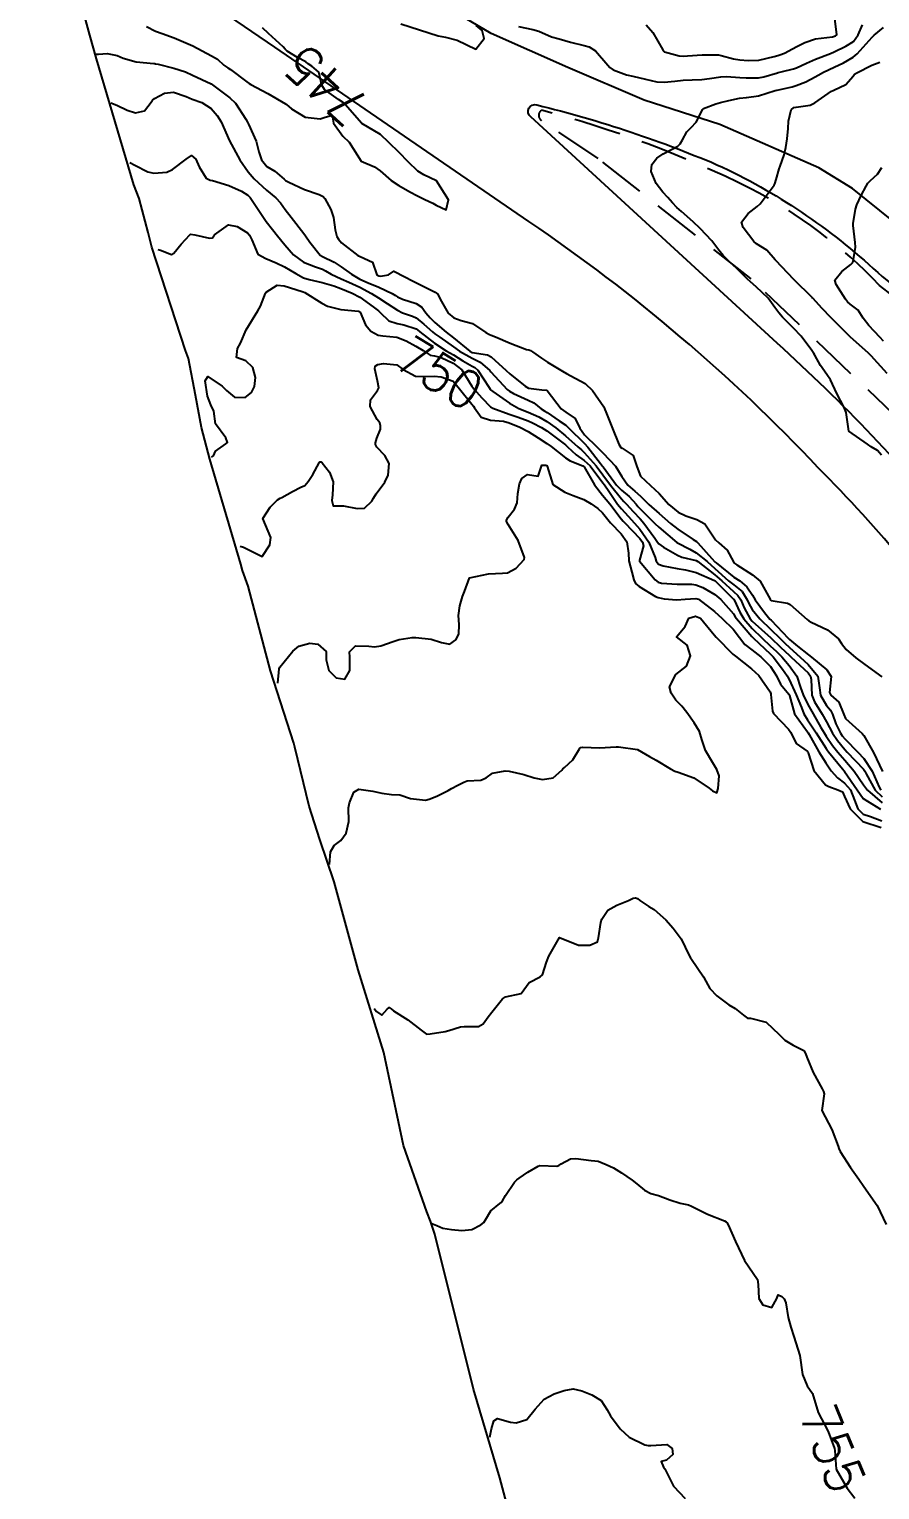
# Model space of a CAD drawing. Header units: metres. Extents: x 298520 to 308411, y 7433745 to 7450750.
# Drawn here: x 298635.3 to 298725.4, y 7450162.7 to 7450317.5 of the extents above; entities that cross this region are included whole.
import ezdxf
from ezdxf.enums import TextEntityAlignment as Align

# ---------------------------------------------------------------- set-up
doc = ezdxf.new("R2010")
doc.units = ezdxf.units.M
doc.header["$LTSCALE"] = 10
doc.linetypes.add('DASHED', pattern=[0.75, 0.5, -0.25])
for name, color, linetype in [('Area', 45, 'Continuous'), ('Canteiro', 45, 'DASHED'), ('Cotas', 45, 'Continuous'), ('Curvas de Nivel 1m', 11, 'Continuous'), ('Curvas de Nivel 5m', 15, 'Continuous'), ('Vias Primárias', 230, 'Continuous')]:
    doc.layers.add(name, color=color, linetype=linetype)
doc.styles.add('Style-STANDARD', font='STANDARD.shx')

msp = doc.modelspace()

# ---------------------------------------------------------------- linework, layer by layer
at = {"layer": 'Area'}
msp.add_polyline3d([(298686.26, 7450159.77, 756.26), (298685.15, 7450164, 756.17), (298682.34, 7450173.41, 755.86), (298678.25, 7450189.83, 755.01), (298677.78, 7450191.23, 754.89), (298677.4, 7450192.2, 758.8), (298674.93, 7450199.25, 760.84), (298672.84, 7450209.08, 762.56), (298670.11, 7450217.83, 753.65), (298667.6, 7450227.18, 763.78), (298666.06, 7450231.65, 766.31), (298664.94, 7450235.18, 765.92), (298663.4, 7450241.43, 765.89), (298663.31, 7450241.88, 765.84), (298660.82, 7450249.53, 756.39), (298658.45, 7450258.51, 760.94), (298657.88, 7450260.17, 765.58), (298657.7, 7450260.84, 765.24), (298654.4, 7450271.95, 750.36), (298653.52, 7450275.31, 750.09), (298652.87, 7450278.73, 758.83), (298652.14, 7450282.62, 764.3), (298651.82, 7450283.49, 763.78), (298648.25, 7450294.41, 749.06), (298647.87, 7450295.99, 758.89), (298646.91, 7450299.58, 748.51), (298646.36, 7450301.02, 749.22), (298642.38, 7450314.4, 745.64), (298641.7, 7450316.89, 745.4), (298637.96, 7450330.57, 744.81)], dxfattribs=at)
at = {"layer": 'Canteiro'}
msp.add_lwpolyline([(298763.94, 7450226.97), (298755.48, 7450238.98), (298742.39, 7450258.86), (298727.8, 7450275.85), (298711.77, 7450291.08), (298695.55, 7450303.83), (298689.55, 7450307.85, -0.533471), (298689.55, 7450308.93, -0.051391), (298711.68, 7450300.65, -0.082781), (298725.4, 7450290.38, -0.064343), (298738.25, 7450277.12, -0.030883), (298752.03, 7450258.5, -0.033069), (298759.79, 7450246.54, -0.068056), (298767.89, 7450229.56, -0.118651), (298770.78, 7450223.17, -0.566687), (298767.68, 7450222, -0.000227), (298763.94, 7450226.97, -4.598336)], format="xyb", dxfattribs=at)
at = {"layer": 'Curvas de Nivel 1m', "flags": 128}
for points, elevation in [([(298700.64, 7450318), (298701.35, 7450317.17), (298702.43, 7450315.34), (298702.55, 7450315.16), (298702.6, 7450315.13), (298704.17, 7450314.71), (298704.6, 7450314.68), (298705.02, 7450314.7), (298706.6, 7450314.81), (298708.31, 7450314.8), (298708.6, 7450314.75), (298709.91, 7450314.38), (298710.59, 7450314.27), (298711.45, 7450314.2), (298712.59, 7450314.24), (298714.21, 7450314.62), (298714.6, 7450314.75), (298714.81, 7450314.8), (298715.33, 7450315), (298716.15, 7450315.46), (298716.61, 7450315.69), (298717.47, 7450316.12), (298718.62, 7450316.49), (298720.4, 7450316.72), (298720.62, 7450316.78), (298720.73, 7450316.83), (298720.85, 7450316.94), (298720.65, 7450318.65)], 744), ([(298725.6, 7450272.38), (298725.16, 7450272.88), (298724.49, 7450273.28), (298724.11, 7450273.54), (298722.12, 7450274.92), (298721.84, 7450276.92), (298721.66, 7450277.42), (298720.88, 7450278.93), (298720.19, 7450280.36), (298719.82, 7450280.95), (298719.15, 7450281.89), (298718.52, 7450282.97), (298718.41, 7450283.16), (298718.23, 7450283.49), (298717.1, 7450284.98), (298716.26, 7450285.84), (298715.12, 7450287.01), (298714.71, 7450287.45), (298714.28, 7450288.05), (298713.58, 7450289.03), (298712.3, 7450290.21), (298711.38, 7450291.05), (298710.33, 7450292.1), (298709.28, 7450293.08), (298708.8, 7450293.54), (298708.35, 7450294.12), (298707.62, 7450295.1), (298706.38, 7450296.4), (298705.64, 7450297.12), (298704.4, 7450298.21), (298703.91, 7450298.64), (298703.45, 7450299.14), (298702.96, 7450299.7), (298702.42, 7450300.25), (298701.7, 7450301.17), (298701.19, 7450302.44), (298701.24, 7450303.17), (298701.77, 7450303.87), (298702.47, 7450304.32), (298704.02, 7450305.14), (298704.26, 7450305.36), (298704.49, 7450305.79), (298704.98, 7450306.65), (298705.44, 7450307.12), (298705.96, 7450307.68), (298706.53, 7450308.76), (298706.62, 7450309.02), (298706.74, 7450309.11), (298708.03, 7450309.6), (298708.54, 7450309.76), (298709.43, 7450309.97), (298710.54, 7450310.2), (298711.3, 7450310.3), (298712.55, 7450310.46), (298714.34, 7450311.01), (298714.5, 7450311.07), (298714.55, 7450311.08), (298716.12, 7450311.43), (298716.56, 7450311.55), (298717.58, 7450311.96), (298718.58, 7450312.47), (298718.9, 7450312.65), (298719.45, 7450312.96), (298720.59, 7450313.51), (298721.56, 7450313.97), (298722.6, 7450314.55), (298723.03, 7450314.91), (298724.62, 7450316.69), (298724.72, 7450316.79), (298724.84, 7450316.89), (298725.82, 7450317.69)], 746), ([(298642.34, 7450314.87), (298642.59, 7450314.89), (298643.51, 7450314.95), (298644.59, 7450314.74), (298645.22, 7450314.47), (298646.59, 7450314.07), (298648.48, 7450313.9), (298648.58, 7450313.89), (298648.66, 7450313.87), (298648.92, 7450313.8), (298650.58, 7450313.41), (298651.82, 7450313), (298652.57, 7450312.65), (298654.56, 7450311.73), (298656.54, 7450310.24), (298657.11, 7450309.69), (298658.21, 7450307.99), (298658.38, 7450307.68), (298658.51, 7450307.45), (298659.31, 7450305.67), (298659.6, 7450304.54), (298659.88, 7450303.67), (298660.46, 7450302.98), (298661.29, 7450302.49), (298662.28, 7450301.63), (298662.44, 7450301.5), (298662.76, 7450301.31), (298664.43, 7450300.55), (298666.01, 7450300.01), (298666.42, 7450299.81), (298666.61, 7450299.59), (298667.23, 7450298.41), (298667.52, 7450297.57), (298667.69, 7450296.25), (298667.88, 7450295.57), (298668.05, 7450295.26), (298668.36, 7450294.9), (298670.08, 7450293.54), (298670.34, 7450293.43), (298671.63, 7450292.82), (298672.12, 7450291.51), (298672.32, 7450291.38), (298672.49, 7450291.34), (298673.35, 7450291.5), (298673.92, 7450291.9), (298674.32, 7450291.67), (298674.64, 7450291.49), (298676.31, 7450290.64), (298677.93, 7450289.82), (298678.3, 7450289.64), (298678.57, 7450289.44), (298678.82, 7450288.9), (298679.65, 7450287.43), (298680.27, 7450286.93), (298681.03, 7450286.64), (298682.26, 7450286.32), (298683.66, 7450285.38), (298684.04, 7450285.17), (298684.24, 7450285.1), (298684.69, 7450284.91), (298686.23, 7450284.24), (298687.98, 7450283.58), (298688.22, 7450283.53), (298688.38, 7450283.49), (298688.62, 7450283.32), (298689.57, 7450282.66), (298690.21, 7450282.24), (298691.79, 7450281.28), (298692.2, 7450281.04), (298692.68, 7450280.79), (298694.18, 7450279.97), (298694.98, 7450279.24), (298696.16, 7450277.5), (298696.29, 7450277.23), (298696.39, 7450276.99), (298697.08, 7450275.22), (298697.76, 7450273.56), (298697.98, 7450273.21), (298698.1, 7450273.14), (298699.26, 7450272.36), (298699.68, 7450271.19), (298700.07, 7450270.16), (298701.11, 7450269.17), (298702.04, 7450268.34), (298703.05, 7450267.15), (298704.03, 7450266.36), (298704.87, 7450265.97), (298706.02, 7450265.56), (298706.88, 7450265.1), (298707.99, 7450263.41), (298708.35, 7450263.08), (298709.23, 7450262.32), (298709.9, 7450261.07), (298709.96, 7450260.99), (298710.27, 7450260.75), (298711.94, 7450259.71), (298712.74, 7450259.03), (298713.79, 7450257.14), (298713.88, 7450257.02), (298713.91, 7450257), (298715.62, 7450256.71), (298715.91, 7450256.57), (298717.72, 7450254.97), (298717.89, 7450254.83), (298718.15, 7450254.7), (298719.88, 7450253.89), (298721.04, 7450252.93), (298721.37, 7450252.43), (298721.85, 7450251.79), (298722.87, 7450250.91), (298723.83, 7450250.21), (298725.63, 7450248.88)], 746), ([(298726.2, 7450281.04), (298724.52, 7450282.9), (298724.38, 7450283.05), (298724.23, 7450283.2), (298722.28, 7450284.92), (298722.24, 7450284.95), (298720.27, 7450286.94), (298719.29, 7450287.96), (298718.36, 7450288.97), (298718.33, 7450289), (298718.29, 7450289.04), (298716.31, 7450290.99), (298714.4, 7450293.02), (298714.37, 7450293.05), (298714.34, 7450293.1), (298713.44, 7450294.11), (298712.36, 7450294.79), (298712.05, 7450295.04), (298710.92, 7450296.52), (298710.75, 7450297.06), (298711.47, 7450297.98), (298712.41, 7450298.73), (298712.75, 7450299.03), (298713.7, 7450300.3), (298714.23, 7450301.01), (298714.3, 7450301.15), (298714.44, 7450301.61), (298714.75, 7450302.71), (298714.86, 7450303.01), (298715.27, 7450304.21), (298715.45, 7450305), (298715.6, 7450305.89), (298715.71, 7450307), (298715.74, 7450307.77), (298716.04, 7450308.99), (298716.32, 7450309.21), (298716.54, 7450309.25), (298718.03, 7450309.49), (298718.54, 7450309.71), (298720.31, 7450310.94), (298720.47, 7450311.03), (298720.55, 7450311.06), (298721.83, 7450311.66), (298722.58, 7450312.54), (298722.74, 7450312.76), (298722.97, 7450312.91), (298724.59, 7450313.71), (298725.43, 7450314.04)], 747), ([(298643.91, 7450309.71), (298644.53, 7450309.47), (298645.65, 7450308.96), (298646.52, 7450308.66), (298647.48, 7450308.86), (298648.17, 7450309.8), (298648.33, 7450310.01), (298648.54, 7450310.17), (298649.59, 7450310.75), (298650.55, 7450310.85), (298651.91, 7450310.39), (298652.54, 7450310.12), (298653.54, 7450309.74), (298654.53, 7450309.13), (298655.18, 7450308.38), (298655.6, 7450307.71), (298656.48, 7450305.7), (298657.58, 7450303.69), (298658.45, 7450302.42), (298659.1, 7450301.67), (298660.42, 7450300.46), (298661.4, 7450299.65), (298661.89, 7450299.12), (298662.4, 7450298.41), (298663.03, 7450297.62), (298664.38, 7450295.86), (298664.55, 7450295.61), (298665.01, 7450294.96), (298666.09, 7450293.59), (298666.34, 7450293.44), (298667.6, 7450292.83), (298668.33, 7450292.34), (298669.41, 7450291.55), (298670.32, 7450291.03), (298671.2, 7450290.64), (298672.3, 7450290.19), (298673.73, 7450289.5), (298674.08, 7450289.29), (298674.29, 7450289.17), (298674.84, 7450288.93), (298676.28, 7450288.45), (298676.89, 7450288.07), (298677.3, 7450287.45), (298677.75, 7450286.93), (298678.26, 7450286.46), (298679.47, 7450285.43), (298680.24, 7450284.81), (298681.96, 7450283.4), (298682.22, 7450283.28), (298683.84, 7450283), (298684.22, 7450282.82), (298685.82, 7450281.35), (298686.2, 7450281.02), (298687.83, 7450279.68), (298688.18, 7450279.49), (298689.6, 7450279.31), (298690.13, 7450279.26), (298690.17, 7450279.24), (298691.64, 7450277.29), (298692.15, 7450276.95), (298693.14, 7450276.26), (298693.61, 7450275.26), (298694.12, 7450274.54), (298695.46, 7450273.24), (298696.1, 7450272.61), (298697.41, 7450271.22), (298698.07, 7450270.14), (298698.71, 7450269.2), (298699.44, 7450268.58), (298700.04, 7450268.04), (298700.92, 7450267.17), (298702.02, 7450266.2), (298703.24, 7450265.15), (298704, 7450264.55), (298705.65, 7450263.45), (298705.98, 7450263.23), (298706.12, 7450263.11), (298707.61, 7450261.45), (298707.95, 7450261.09), (298707.96, 7450261.07), (298708.06, 7450260.99), (298709.94, 7450259.46), (298710.57, 7450259.06), (298711.32, 7450258.45), (298711.92, 7450257.55), (298712.2, 7450257.04), (298713.2, 7450255.73), (298713.78, 7450255.02), (298713.89, 7450254.9), (298715.72, 7450252.99), (298715.79, 7450252.92), (298715.86, 7450252.86), (298716.69, 7450252.15), (298717.85, 7450251.23), (298718.17, 7450250.97), (298719.82, 7450249.65), (298720.27, 7450248.94), (298720.1, 7450247.25), (298720.24, 7450246.94), (298721.06, 7450246.2), (298721.59, 7450244.92), (298721.77, 7450244.49), (298723.55, 7450242.9), (298723.74, 7450242.68), (298724.75, 7450240.89), (298725.69, 7450238.88)], 747), ([(298645.93, 7450303.4), (298646.46, 7450303.11), (298647.84, 7450302.42), (298648.45, 7450302.26), (298649.85, 7450302.39), (298650.45, 7450302.64), (298651.9, 7450303.76), (298652.47, 7450304.15), (298652.91, 7450303.75), (298653.27, 7450302.93), (298654, 7450301.73), (298654.44, 7450301.54), (298654.68, 7450301.49), (298656.43, 7450300.97), (298657.75, 7450300.36), (298658.42, 7450299.93), (298658.68, 7450299.68), (298659.33, 7450298.75), (298660.03, 7450297.66), (298660.39, 7450297.15), (298661.03, 7450296.3), (298661.57, 7450295.64), (298662.36, 7450294.67), (298663.28, 7450293.62), (298664.34, 7450292.84), (298665.59, 7450292.34), (298666.33, 7450292.08), (298666.66, 7450291.92), (298667.27, 7450291.58), (298668.32, 7450291.08), (298669.14, 7450290.72), (298670.3, 7450290.18), (298671.55, 7450289.53), (298672.29, 7450289.07), (298673.21, 7450288.44), (298674.28, 7450287.74), (298674.81, 7450287.48), (298675.9, 7450287.1), (298676.27, 7450286.92), (298677.08, 7450286.28), (298678.01, 7450285.44), (298678.25, 7450285.25), (298678.79, 7450284.89), (298680.23, 7450283.88), (298680.87, 7450283.41), (298682.22, 7450282.66), (298683.07, 7450282.25), (298684.07, 7450281.37), (298684.2, 7450281.2), (298685.93, 7450279.35), (298686.17, 7450279.16), (298686.59, 7450278.92), (298688.16, 7450278.21), (298688.76, 7450277.93), (298689.52, 7450277.31), (298689.91, 7450277.06), (298690.15, 7450276.91), (298691.42, 7450276.01), (298692.14, 7450275.55), (298692.29, 7450275.43), (298692.42, 7450275.28), (298694.11, 7450273.63), (298694.47, 7450273.25), (298695.82, 7450271.5), (298696.03, 7450271.23), (298696.08, 7450271.16), (298697.52, 7450269.22), (298698.05, 7450268.66), (298698.84, 7450268), (298699.58, 7450267.19), (298699.78, 7450266.94), (298700.03, 7450266.69), (298701.57, 7450265.16), (298702.01, 7450264.74), (298703.89, 7450263.14), (298703.98, 7450263.08), (298705.28, 7450262.42), (298705.97, 7450262.02), (298707.12, 7450261.1), (298707.95, 7450260.36), (298709.38, 7450259.08), (298709.93, 7450258.65), (298710.82, 7450257.95), (298711.36, 7450257.05), (298711.53, 7450256.66), (298711.9, 7450256.02), (298712.72, 7450255.03), (298713.88, 7450253.92), (298714.81, 7450253.01), (298715.34, 7450252.48), (298715.85, 7450252.02), (298716.99, 7450250.98), (298717.83, 7450250.22), (298718.85, 7450248.96), (298719.03, 7450247.72), (298719.12, 7450246.96), (298719.78, 7450245.85), (298720.2, 7450245.37), (298720.41, 7450244.94), (298720.77, 7450243.92), (298721.25, 7450242.93), (298721.44, 7450242.63), (298721.74, 7450242.29), (298723.1, 7450240.91), (298723.71, 7450240.23), (298724.61, 7450238.89), (298725.35, 7450237.21), (298725.52, 7450236.88)], 748), ([(298725.82, 7450284.45), (298725.41, 7450284.88), (298724.26, 7450286.11), (298723.66, 7450286.91), (298723.11, 7450287.74), (298722.29, 7450288.39), (298722.01, 7450288.64), (298721.77, 7450288.93), (298720.79, 7450290.46), (298720.67, 7450290.94), (298721.41, 7450291.85), (298722.34, 7450292.59), (298722.51, 7450292.75), (298722.58, 7450292.92), (298722.83, 7450294.44), (298722.8, 7450294.92), (298722.58, 7450296.73), (298722.59, 7450296.92), (298722.85, 7450298.47), (298722.97, 7450298.91), (298723.44, 7450299.89), (298723.99, 7450300.9), (298724.14, 7450301.2), (298724.44, 7450301.48), (298725.18, 7450302.17), (298725.63, 7450302.88)], 748), ([(298648.89, 7450294.17), (298649.19, 7450294.12), (298650.34, 7450293.65), (298650.59, 7450293.78), (298651.37, 7450294.76), (298652.27, 7450295.75), (298652.37, 7450295.79), (298652.83, 7450295.75), (298654.37, 7450295.38), (298654.67, 7450295.43), (298654.9, 7450295.72), (298656.38, 7450296.78), (298657.31, 7450296.62), (298658.38, 7450295.94), (298658.6, 7450295.68), (298658.84, 7450295.2), (298659.5, 7450293.67), (298660.34, 7450293.23), (298661.45, 7450292.76), (298662.33, 7450292.33), (298663.52, 7450291.62), (298664.32, 7450291.19), (298664.93, 7450290.99), (298666.31, 7450290.68), (298667.55, 7450290.33), (298668.3, 7450290.05), (298669.48, 7450289.55), (298670.29, 7450289.11), (298671.7, 7450288.11), (298672.27, 7450287.67), (298672.37, 7450287.61), (298672.46, 7450287.52), (298673.39, 7450286.63), (298674.26, 7450286.35), (298674.97, 7450286.19), (298676.26, 7450285.76), (298676.43, 7450285.65), (298676.65, 7450285.46), (298678.23, 7450284.24), (298679.47, 7450283.43), (298680.22, 7450283), (298681.23, 7450282.39), (298682.21, 7450281.83), (298682.49, 7450281.68), (298682.8, 7450281.39), (298684, 7450279.55), (298684.11, 7450279.37), (298684.14, 7450279.34), (298684.17, 7450279.3), (298684.41, 7450279.13), (298686.16, 7450277.89), (298687.17, 7450277.34), (298688.15, 7450276.93), (298689.26, 7450276.43), (298690.14, 7450275.94), (298691.07, 7450275.29), (298692.12, 7450274.44), (298693.41, 7450273.26), (298693.79, 7450272.94), (298694.1, 7450272.67), (298695.36, 7450271.24), (298696.07, 7450270.31), (298696.88, 7450269.22), (298698.04, 7450267.76), (298698.3, 7450267.48), (298698.57, 7450267.2), (298699.26, 7450266.43), (298700.02, 7450265.64), (298700.42, 7450265.18), (298701.58, 7450263.58), (298701.85, 7450263.16), (298701.98, 7450262.98), (298702.49, 7450262.64), (298703.97, 7450261.78), (298704.43, 7450261.59), (298705.96, 7450261.21), (298706.14, 7450261.11), (298707.94, 7450259.71), (298708.66, 7450259.08), (298709.92, 7450257.95), (298710.38, 7450257.53), (298710.68, 7450257.06), (298711.06, 7450256.2), (298711.69, 7450255.04), (298711.89, 7450254.8), (298713.86, 7450253.02), (298714.89, 7450252.04), (298715.84, 7450251.16), (298716.03, 7450250.99), (298717.82, 7450249.32), (298718.09, 7450248.97), (298718.16, 7450248.62), (298718.22, 7450246.97), (298718.5, 7450246.25), (298719.3, 7450244.95), (298719.76, 7450244.13), (298720.41, 7450242.94), (298720.94, 7450242.14), (298721.73, 7450241.19), (298721.97, 7450240.92), (298723.7, 7450239.1), (298723.84, 7450238.9), (298723.97, 7450238.61), (298724.93, 7450236.89), (298725.67, 7450236.18)], 749), ([(298657.62, 7450262.73), (298657.97, 7450262.63), (298659.96, 7450261.66), (298660.75, 7450262.88), (298660.86, 7450263.65), (298660.01, 7450265.66), (298660.81, 7450266.87), (298661.59, 7450267.64), (298661.86, 7450267.82), (298662.04, 7450267.91), (298663.15, 7450268.52), (298664.05, 7450268.98), (298664.48, 7450269.18), (298664.83, 7450269.6), (298665.33, 7450270.34), (298666.01, 7450271.59), (298666.03, 7450271.64), (298666.08, 7450271.68), (298666.18, 7450271.69), (298666.3, 7450271.59), (298667.09, 7450270.59), (298667.46, 7450269.57), (298667.42, 7450268.19), (298667.32, 7450267.57), (298667.46, 7450267.01), (298668.03, 7450267.01), (298668.56, 7450267.02), (298670.02, 7450266.74), (298670.79, 7450266.76), (298671.59, 7450267.52), (298671.74, 7450267.82), (298672.04, 7450268.3), (298672.94, 7450269.51), (298673.31, 7450270.26), (298673.4, 7450271.5), (298672.95, 7450272.36), (298672.1, 7450273.23), (298671.97, 7450273.52), (298671.95, 7450273.68), (298672.11, 7450274.19), (298672.5, 7450275.14), (298672.51, 7450275.51), (298672.44, 7450275.82), (298672.14, 7450276.18), (298671.39, 7450277.53), (298671.45, 7450278.24), (298672.17, 7450279.22), (298672.33, 7450279.52), (298672.18, 7450280.25), (298671.88, 7450281.52), (298671.92, 7450281.81), (298672.21, 7450281.99), (298672.81, 7450282.11), (298674.21, 7450281.96), (298674.9, 7450281.48), (298676.19, 7450280.74), (298676.93, 7450280.72), (298678.19, 7450280.74), (298678.94, 7450280.69), (298680.19, 7450280.24), (298680.87, 7450279.41), (298682.16, 7450277.78), (298682.34, 7450277.58), (298682.47, 7450277.4), (298683.16, 7450276.4), (298684.14, 7450276.08), (298685.53, 7450275.97), (298686.14, 7450275.81), (298687.28, 7450275.34), (298688.13, 7450274.88), (298689.22, 7450274.21), (298690.11, 7450273.63), (298690.58, 7450273.3), (298692.09, 7450272.09), (298692.59, 7450271.78), (298693.95, 7450271.25), (298694.08, 7450271.16), (298695.18, 7450269.24), (298696.04, 7450268.16), (298696.79, 7450267.22), (298698.02, 7450265.63), (298698.21, 7450265.4), (298698.4, 7450265.2), (298699.99, 7450263.55), (298700.26, 7450263.18), (298700.37, 7450262.79), (298699.96, 7450261.27), (298699.95, 7450261.18), (298699.96, 7450261.14), (298701.6, 7450259.16), (298701.93, 7450258.92), (298702.27, 7450258.82), (298703.93, 7450258.71), (298705.51, 7450258.7), (298705.93, 7450258.65), (298706.67, 7450258.36), (298707.92, 7450257.62), (298708.56, 7450257.08), (298709.9, 7450255.58), (298710.09, 7450255.26), (298710.22, 7450255.07), (298711.86, 7450253.18), (298712, 7450253.04), (298713.85, 7450251.29), (298713.98, 7450251.16), (298714.12, 7450251.02), (298715.1, 7450249.72), (298715.6, 7450248.99), (298715.68, 7450248.86), (298715.81, 7450248.62), (298716.57, 7450246.98), (298717.11, 7450245.64), (298717.38, 7450244.97), (298717.76, 7450244.35), (298718.68, 7450242.96), (298719.73, 7450241.31), (298719.87, 7450241.1), (298719.99, 7450240.95), (298721.47, 7450239.15), (298721.65, 7450238.92), (298721.67, 7450238.9), (298721.69, 7450238.87), (298723.02, 7450236.91), (298723.66, 7450236.01), (298725.48, 7450234.88)], 751), ([(298661.61, 7450248.21), (298661.76, 7450249.76), (298661.83, 7450249.91), (298663.21, 7450251.62), (298663.85, 7450252.15), (298665, 7450252.45), (298665.85, 7450252.35), (298666.74, 7450251.58), (298666.73, 7450250.68), (298667.03, 7450249.58), (298667.81, 7450248.78), (298668.71, 7450248.66), (298669.23, 7450249.55), (298669.26, 7450250.97), (298669.22, 7450251.55), (298669.85, 7450252.18), (298671.24, 7450252.14), (298671.85, 7450252.08), (298672.52, 7450252.18), (298673.85, 7450252.65), (298674.48, 7450252.86), (298675.86, 7450253.08), (298676.25, 7450253.08), (298677.86, 7450252.9), (298678.95, 7450252.53), (298679.85, 7450252.34), (298680.47, 7450252.8), (298680.79, 7450253.41), (298680.85, 7450254.44), (298680.76, 7450255.41), (298680.89, 7450256.42), (298681.2, 7450257.41), (298681.39, 7450257.93), (298681.94, 7450259.4), (298683.94, 7450259.8), (298685.43, 7450259.87), (298685.94, 7450259.92), (298686.89, 7450260.4), (298687.74, 7450261.33), (298687.77, 7450261.53), (298687.08, 7450263.34), (298686.01, 7450265.03), (298685.86, 7450265.35), (298685.86, 7450265.51), (298686.02, 7450265.83), (298686.69, 7450266.68), (298686.99, 7450267.34), (298687.06, 7450268.32), (298687.22, 7450269.34), (298687.49, 7450269.91), (298688.07, 7450270.35), (298689.21, 7450270.17), (298689.58, 7450271.31), (298690.08, 7450271.31), (298690.12, 7450271.3), (298690.16, 7450271.22), (298690.77, 7450269.29), (298692.04, 7450268.46), (298692.9, 7450268.12), (298694.04, 7450267.68), (298694.82, 7450267.24), (298695.54, 7450266.75), (298696.02, 7450266.28), (298696.87, 7450265.22), (298698, 7450264.04), (298698.62, 7450263.2), (298698.78, 7450262), (298698.82, 7450261.2), (298699.15, 7450259.99), (298699.36, 7450259.19), (298699.52, 7450258.78), (298699.93, 7450258.47), (298701.66, 7450257.42), (298701.91, 7450257.3), (298702.58, 7450257.15), (298703.91, 7450257.06), (298704.8, 7450257.13), (298705.91, 7450257.19), (298706.2, 7450257.11), (298707.9, 7450255.82), (298708.72, 7450255.08), (298709.88, 7450253.94), (298710.55, 7450253.06), (298711.12, 7450252.32), (298711.85, 7450251.76), (298712.81, 7450251.03), (298713.83, 7450250), (298714.47, 7450249.01), (298714.91, 7450248.11), (298715.79, 7450247.05), (298715.83, 7450246.99), (298715.85, 7450246.93), (298716.37, 7450244.98), (298717.74, 7450243.06), (298717.81, 7450242.97), (298717.92, 7450242.79), (298718.95, 7450240.96), (298719.71, 7450239.77), (298720.25, 7450238.94), (298720.93, 7450238.18), (298721.68, 7450237.64), (298722.3, 7450236.91), (298722.75, 7450235.82), (298723.1, 7450234.91), (298723.64, 7450234.36), (298724.45, 7450234.08), (298725.63, 7450233.64)], 752), ([(298667.09, 7450229), (298667.2, 7450230.36), (298667.6, 7450231.01), (298668.29, 7450231.56), (298668.85, 7450232.32), (298669.14, 7450233.55), (298669.11, 7450235.01), (298669.2, 7450235.55), (298669.66, 7450236.66), (298670.21, 7450236.99), (298671.67, 7450236.78), (298672.62, 7450236.56), (298673.66, 7450236.44), (298674.56, 7450236.38), (298675.66, 7450235.99), (298677.27, 7450235.84), (298677.66, 7450235.94), (298678.46, 7450236.24), (298679.67, 7450236.85), (298680.03, 7450237.05), (298680.7, 7450237.41), (298681.33, 7450237.75), (298681.68, 7450237.87), (298683.14, 7450237.93), (298683.69, 7450238.2), (298684.38, 7450238.69), (298685.7, 7450238.95), (298686.14, 7450238.9), (298687.69, 7450238.53), (298688.79, 7450238.21), (298689.68, 7450238.01), (298690.8, 7450238.18), (298691.7, 7450239), (298691.83, 7450239.15), (298691.99, 7450239.28), (298692.88, 7450240.1), (298693.58, 7450241.26), (298693.64, 7450241.35), (298693.72, 7450241.4), (298693.93, 7450241.46), (298695.72, 7450241.36), (298697.46, 7450241.48), (298697.73, 7450241.49), (298699.72, 7450241.19), (298701, 7450240.45), (298701.71, 7450240.06), (298703.22, 7450239.14), (298703.7, 7450238.91), (298704.03, 7450238.81), (298705.69, 7450238.21), (298707.32, 7450237.09), (298707.67, 7450236.82), (298708.15, 7450236.6), (298708.3, 7450237.08), (298708.38, 7450238.4), (298708.13, 7450239.09), (298707.71, 7450239.77), (298706.95, 7450241.1), (298706.57, 7450242.27), (298706.3, 7450243.1), (298705.76, 7450244.02), (298704.97, 7450245.12), (298704.42, 7450245.77), (298703.79, 7450246.41), (298703.29, 7450247.15), (298703.12, 7450247.83), (298703.81, 7450249.14), (298704.94, 7450250.01), (298705.37, 7450251.12), (298704.99, 7450252.25), (298703.86, 7450253.14), (298704.79, 7450254.22), (298705.18, 7450255.12), (298705.9, 7450255.34), (298706.4, 7450255.1), (298707.87, 7450253.33), (298708.08, 7450253.09), (298709.85, 7450251.3), (298709.97, 7450251.19), (298710.12, 7450251.07), (298711.82, 7450249.73), (298712.59, 7450249.03), (298713.8, 7450247.3), (298713.86, 7450247.08), (298713.87, 7450247.02), (298714.03, 7450245.27), (298714.16, 7450245.01), (298715.75, 7450243.36), (298715.99, 7450242.99), (298716.56, 7450241.82), (298717.72, 7450241.03), (298717.78, 7450240.97), (298717.84, 7450240.85), (298718.44, 7450238.96), (298719.68, 7450237.45), (298720, 7450237.27), (298720.97, 7450236.93), (298721.47, 7450236.72), (298721.67, 7450236.21), (298722.27, 7450234.91), (298723.63, 7450233.58), (298725.57, 7450232.94)], 753), ([(298671.83, 7450213.76), (298672.08, 7450213.44), (298672.62, 7450213.04), (298673.21, 7450213.68), (298673.4, 7450213.85), (298673.61, 7450213.71), (298673.88, 7450213.49), (298675.38, 7450212.55), (298676.81, 7450211.46), (298677.36, 7450211.04), (298677.76, 7450211.05), (298679.36, 7450211.33), (298679.74, 7450211.42), (298680.96, 7450211.81), (298681.37, 7450211.85), (298682.89, 7450211.86), (298683.37, 7450212.13), (298683.91, 7450212.85), (298684.29, 7450213.37), (298685.41, 7450214.76), (298685.76, 7450215), (298687.41, 7450215.33), (298688.26, 7450216.49), (298689.43, 7450217.09), (298689.65, 7450217.31), (298690.09, 7450218.67), (298690.35, 7450219.3), (298691.48, 7450221.28), (298693.47, 7450220.46), (298694.69, 7450220.45), (298695.48, 7450220.82), (298695.58, 7450221.13), (298695.6, 7450221.23), (298695.85, 7450222.88), (298695.95, 7450223.23), (298696.58, 7450224.16), (298697.53, 7450224.71), (298697.91, 7450224.83), (298698.78, 7450225.2), (298699.29, 7450225.44), (298699.54, 7450225.49), (298699.74, 7450225.4), (298700, 7450225.18), (298700.92, 7450224.56), (298701.52, 7450224.23), (298702.75, 7450223.15), (298703.5, 7450222.26), (298704.35, 7450221.13), (298705.23, 7450219.36), (298705.36, 7450219.12), (298705.46, 7450218.98), (298706.73, 7450217.1), (298706.97, 7450216.64), (298707.42, 7450215.88), (298708.15, 7450215.08), (298709.4, 7450214.13), (298710.08, 7450213.74), (298710.98, 7450213.05), (298711.39, 7450212.73), (298711.72, 7450212.71), (298713.38, 7450212.29), (298714.74, 7450211.01), (298715.36, 7450210.39), (298716.25, 7450209.88), (298717.35, 7450209.3), (298717.56, 7450208.97), (298717.69, 7450208.61), (298718.37, 7450206.96), (298719.3, 7450205.22), (298719.45, 7450204.95), (298719.53, 7450204.71), (298719.27, 7450202.95), (298720.32, 7450200.94), (298721, 7450199.16), (298721.07, 7450198.93), (298721.22, 7450198.61), (298722.3, 7450196.91), (298722.67, 7450196.39), (298723.18, 7450195.67), (298723.73, 7450194.89), (298725.15, 7450192.88), (298726.09, 7450190.87)], 754), ([(298684.1, 7450168.34), (298684.25, 7450169.22), (298684.52, 7450170.07), (298684.88, 7450170.3), (298686.28, 7450169.93), (298686.87, 7450169.83), (298687.99, 7450170.21), (298688.89, 7450171.31), (298689.84, 7450172.36), (298690.91, 7450172.92), (298691.96, 7450173.27), (298692.91, 7450173.43), (298693.84, 7450173.25), (298694.91, 7450172.82), (298695.88, 7450172.2), (298696.53, 7450171.22), (298696.88, 7450170.6), (298697.89, 7450169.2), (298698.85, 7450168.31), (298700.52, 7450167.5), (298700.85, 7450167.43), (298701.14, 7450167.46), (298702.85, 7450167.54), (298703.4, 7450167.13), (298703.48, 7450166.48), (298702.82, 7450165.9), (298702.23, 7450165.74), (298702.5, 7450165.14), (298702.63, 7450164.96), (298702.81, 7450164.61), (298703.56, 7450163.13), (298704.78, 7450161.83)], 756)]:
    msp.add_lwpolyline(points, dxfattribs=dict(at, elevation=elevation))
at = {"layer": 'Curvas de Nivel 5m', "flags": 128}
for points, elevation in [([(298647.69, 7450317.81), (298648.63, 7450317.32), (298649.36, 7450317.05), (298650.62, 7450316.62), (298652.6, 7450315.75), (298654.59, 7450314.69), (298655.2, 7450314.33), (298655.88, 7450313.71), (298656.3, 7450313.43), (298656.58, 7450313.24), (298658.32, 7450311.93), (298658.56, 7450311.77), (298658.74, 7450311.68), (298660.55, 7450310.71), (298662.42, 7450309.63), (298662.49, 7450309.59), (298662.53, 7450309.56), (298663.07, 7450309.09), (298664.52, 7450308.2), (298666.09, 7450308.02), (298666.52, 7450308.16), (298667.36, 7450308.42), (298667.52, 7450307.57), (298668.49, 7450306.2), (298669.18, 7450305.55), (298670.46, 7450303.54), (298671.86, 7450302.93), (298672.45, 7450302.5), (298673.63, 7450301.5), (298674.43, 7450300.96), (298675.61, 7450300.3), (298676.42, 7450299.87), (298677.21, 7450299.46), (298678.05, 7450299.08), (298678.41, 7450298.89), (298679.45, 7450298.39), (298679.7, 7450299.43), (298678.44, 7450301.44), (298677.07, 7450302.08), (298676.45, 7450302.47), (298675.42, 7450303.48), (298674.47, 7450304.44), (298673.38, 7450305.5), (298672.5, 7450306.36), (298670.51, 7450307.54), (298668.76, 7450309.56), (298668.54, 7450309.74), (298668.04, 7450310.06), (298666.56, 7450311.14), (298666.29, 7450311.58), (298665.95, 7450312.96), (298665.2, 7450313.6), (298664.82, 7450313.84), (298664.59, 7450314.05), (298663.68, 7450314.53), (298662.6, 7450315.19), (298662.38, 7450315.41), (298662.19, 7450315.64), (298660.62, 7450317.07), (298660, 7450317.67)], 745), ([(298674.64, 7450318.08), (298676.63, 7450317.47), (298678.62, 7450316.83), (298679.37, 7450316.68), (298680.62, 7450316.36), (298682.6, 7450315.39), (298683.47, 7450316.53), (298683.28, 7450317.38), (298682.64, 7450317.9)], 745), ([(298687.11, 7450317.82), (298688.63, 7450317.5), (298689.27, 7450317.31), (298690.62, 7450316.71), (298691.42, 7450316.49), (298692.62, 7450316.15), (298694.09, 7450315.78), (298694.61, 7450315.64), (298695.3, 7450315.24), (298696.59, 7450313.72), (298696.81, 7450313.45), (298697.17, 7450313.22), (298698.58, 7450312.68), (298699.23, 7450312.54), (298700.57, 7450312.22), (298701.79, 7450311.94), (298702.56, 7450311.9), (298703.68, 7450312.03), (298704.57, 7450312.13), (298705.52, 7450312.17), (298706.57, 7450312.21), (298707.37, 7450312.3), (298708.57, 7450312.47), (298709.16, 7450312.5), (298710.57, 7450312.42), (298711.26, 7450312.37), (298712.57, 7450312.36), (298713.14, 7450312.46), (298714.58, 7450312.91), (298714.66, 7450312.94), (298714.98, 7450313.01), (298716.27, 7450313.31), (298716.59, 7450313.42), (298717.64, 7450313.93), (298718.6, 7450314.36), (298720.21, 7450314.95), (298720.6, 7450315.11), (298721.82, 7450315.72), (298722.62, 7450316.22), (298723.14, 7450316.91), (298723.57, 7450317.97)], 745), ([(298654.59, 7450272.19), (298654.8, 7450272.31), (298655, 7450272.81), (298656.1, 7450273.58), (298656.26, 7450273.71), (298656.11, 7450274.21), (298655.02, 7450275.72), (298654.81, 7450277.06), (298654.52, 7450277.73), (298654.16, 7450278.64), (298653.92, 7450280.25), (298654.19, 7450280.72), (298655.72, 7450279.71), (298656.17, 7450279.24), (298657.01, 7450278.54), (298658.16, 7450278.49), (298658.82, 7450279.02), (298659.14, 7450279.67), (298659.26, 7450280.6), (298658.96, 7450281.67), (298658.21, 7450282.39), (298657.24, 7450282.72), (298657.33, 7450283.69), (298657.65, 7450284.27), (298658.25, 7450285.68), (298659.5, 7450287.67), (298659.76, 7450288.18), (298660.29, 7450289.54), (298660.37, 7450289.66), (298661.54, 7450290.4), (298662.3, 7450290.33), (298664.19, 7450289.72), (298664.29, 7450289.68), (298664.48, 7450289.61), (298666.28, 7450288.5), (298666.89, 7450288.19), (298668.28, 7450287.83), (298670.17, 7450287.64), (298670.27, 7450287.6), (298670.33, 7450287.54), (298670.92, 7450286.19), (298671.48, 7450285.53), (298672.25, 7450285.11), (298672.74, 7450285.02), (298674.24, 7450284.88), (298675.22, 7450284.5), (298676.23, 7450283.94), (298677, 7450283.46), (298677.77, 7450282.99), (298678.22, 7450282.9), (298678.91, 7450282.73), (298680.21, 7450282.12), (298681.12, 7450281.41), (298682.18, 7450279.69), (298682.37, 7450279.4), (298683.23, 7450278.45), (298684.15, 7450277.51), (298684.39, 7450277.37), (298686.15, 7450276.74), (298687.07, 7450276.41), (298688.14, 7450276.01), (298688.62, 7450275.8), (298689.57, 7450275.31), (298690.13, 7450274.96), (298691.27, 7450274.13), (298692.11, 7450273.48), (298692.31, 7450273.28), (298693.24, 7450272.41), (298694.09, 7450271.83), (298694.71, 7450271.24), (298696.06, 7450269.46), (298696.23, 7450269.23), (298696.7, 7450268.57), (298697.63, 7450267.21), (298698.03, 7450266.71), (298698.74, 7450265.92), (298699.42, 7450265.19), (298700, 7450264.54), (298700.93, 7450263.17), (298701.6, 7450261.53), (298701.7, 7450261.16), (298701.96, 7450260.85), (298702.45, 7450260.67), (298703.95, 7450260.37), (298704.83, 7450260.25), (298705.95, 7450259.96), (298707.9, 7450259.12), (298707.93, 7450259.1), (298709.91, 7450257.14), (298709.95, 7450257.11), (298709.97, 7450257.07), (298710.58, 7450255.74), (298710.99, 7450255.05), (298711.88, 7450254.03), (298712.91, 7450253.03), (298713.85, 7450252.15), (298714.44, 7450251.6), (298715.02, 7450251), (298715.83, 7450250.1), (298716.64, 7450248.98), (298717.02, 7450247.76), (298717.28, 7450246.98), (298717.78, 7450245.96), (298718.34, 7450244.96), (298719.17, 7450243.54), (298719.52, 7450242.95), (298719.74, 7450242.6), (298720.42, 7450241.63), (298720.96, 7450240.93), (298721.71, 7450240.07), (298722.69, 7450238.91), (298723.68, 7450237.45), (298724.13, 7450236.9), (298725.66, 7450235.54)], 750), ([(298677.95, 7450190.95), (298678.47, 7450190.74), (298679.11, 7450190.47), (298680.01, 7450190.32), (298681.11, 7450190.23), (298682.18, 7450190.33), (298683.12, 7450190.82), (298683.43, 7450191.07), (298683.62, 7450191.37), (298684.19, 7450192.31), (298685.15, 7450193.09), (298685.3, 7450193.21), (298685.41, 7450193.36), (298685.75, 7450193.94), (298686.69, 7450195.34), (298686.93, 7450195.58), (298687.18, 7450195.78), (298688.1, 7450196.41), (298689.2, 7450197.05), (298689.4, 7450197.1), (298691.2, 7450197.05), (298691.38, 7450197.1), (298691.63, 7450197.28), (298692.65, 7450197.82), (298693.21, 7450197.86), (298694.82, 7450197.63), (298695.21, 7450197.62), (298695.56, 7450197.59), (298696.4, 7450197.22), (298697.2, 7450196.85), (298698.04, 7450196.35), (298699.18, 7450195.55), (298699.65, 7450195.18), (298700.48, 7450194.49), (298701.16, 7450194.15), (298701.95, 7450193.95), (298703.16, 7450193.49), (298704.25, 7450193.13), (298705.15, 7450192.94), (298705.45, 7450192.81), (298707.14, 7450191.97), (298708.95, 7450191.24), (298709.12, 7450191.16), (298709.22, 7450191.07), (298709.35, 7450190.84), (298710.14, 7450189.06), (298711.08, 7450187.05), (298712.44, 7450185.03), (298712.54, 7450184.52), (298712.59, 7450183.03), (298713.02, 7450182.34), (298713.97, 7450182.06), (298714.5, 7450183.01), (298714.64, 7450183.4), (298715.04, 7450183.22), (298715.29, 7450183), (298715.46, 7450182.56), (298715.72, 7450180.99), (298715.99, 7450179.99), (298716.32, 7450178.99), (298716.96, 7450176.98), (298717.21, 7450174.98), (298717.73, 7450173.78), (298718.27, 7450172.96), (298718.88, 7450170.95), (298719.94, 7450168.94), (298720.63, 7450167.14), (298720.67, 7450166.93), (298720.81, 7450164.93), (298721.96, 7450162.92), (298722.78, 7450161.87)], 755)]:
    msp.add_lwpolyline(points, dxfattribs=dict(at, elevation=elevation))
at = {"layer": 'Vias Primárias', "elevation": 710.86}
msp.add_lwpolyline([(298756.92, 7450264.1), (298748.97, 7450275.05), (298733.94, 7450291.46), (298722.51, 7450300.66), (298718.95, 7450302.85), (298708.45, 7450307.43), (298700.43, 7450310.02), (298692.36, 7450313.47), (298684.23, 7450317.05), (298668.89, 7450326.16), (298646.96, 7450333.3), (298635.26, 7450341.48)], dxfattribs=at)
at = {"layer": 'Vias Primárias', "elevation": 751.2}
msp.add_lwpolyline([(298736.24, 7450249.95, 0.04932), (298718.89, 7450271.05, 0.054827), (298688.23, 7450297.15), (298661.3, 7450315.61), (298637.81, 7450331.65)], format="xyb", dxfattribs=at)
at = {"layer": 'Vias Primárias'}
msp.add_lwpolyline([(298733.96, 7450263.96, 0.035979), (298714.55, 7450284.24), (298688.42, 7450308.24, -0.844964), (298689.06, 7450309.5, -0.042003), (298708.76, 7450302.91, -0.077439), (298725.67, 7450291.3, -0.067833), (298739.23, 7450277.15, -0.029156), (298754.07, 7450257.08, -0.021992), (298763.3, 7450241.93, -0.029192), (298769.69, 7450227.49), (298771, 7450223.51, -0.962101), (298766.89, 7450221.79), (298748.31, 7450243.31, 0.033176), (298733.96, 7450263.96, -1.008183)], format="xyb", dxfattribs=at)

# ---------------------------------------------------------------- texts
at = {"layer": 'Cotas', "style": 'Style-STANDARD'}
for s, rotation, p in [('745', 137.9467, (298666.73, 7450311.56, 745)), ('750', 328.2786, (298678.74, 7450281.09, 750)), ('755', 292.1652, (298720.42, 7450167.14, 755))]:
    msp.add_text(s, height=4, rotation=rotation, dxfattribs=at).set_placement(p, align=Align.MIDDLE_CENTER)

doc.saveas('drawing.dxf')
